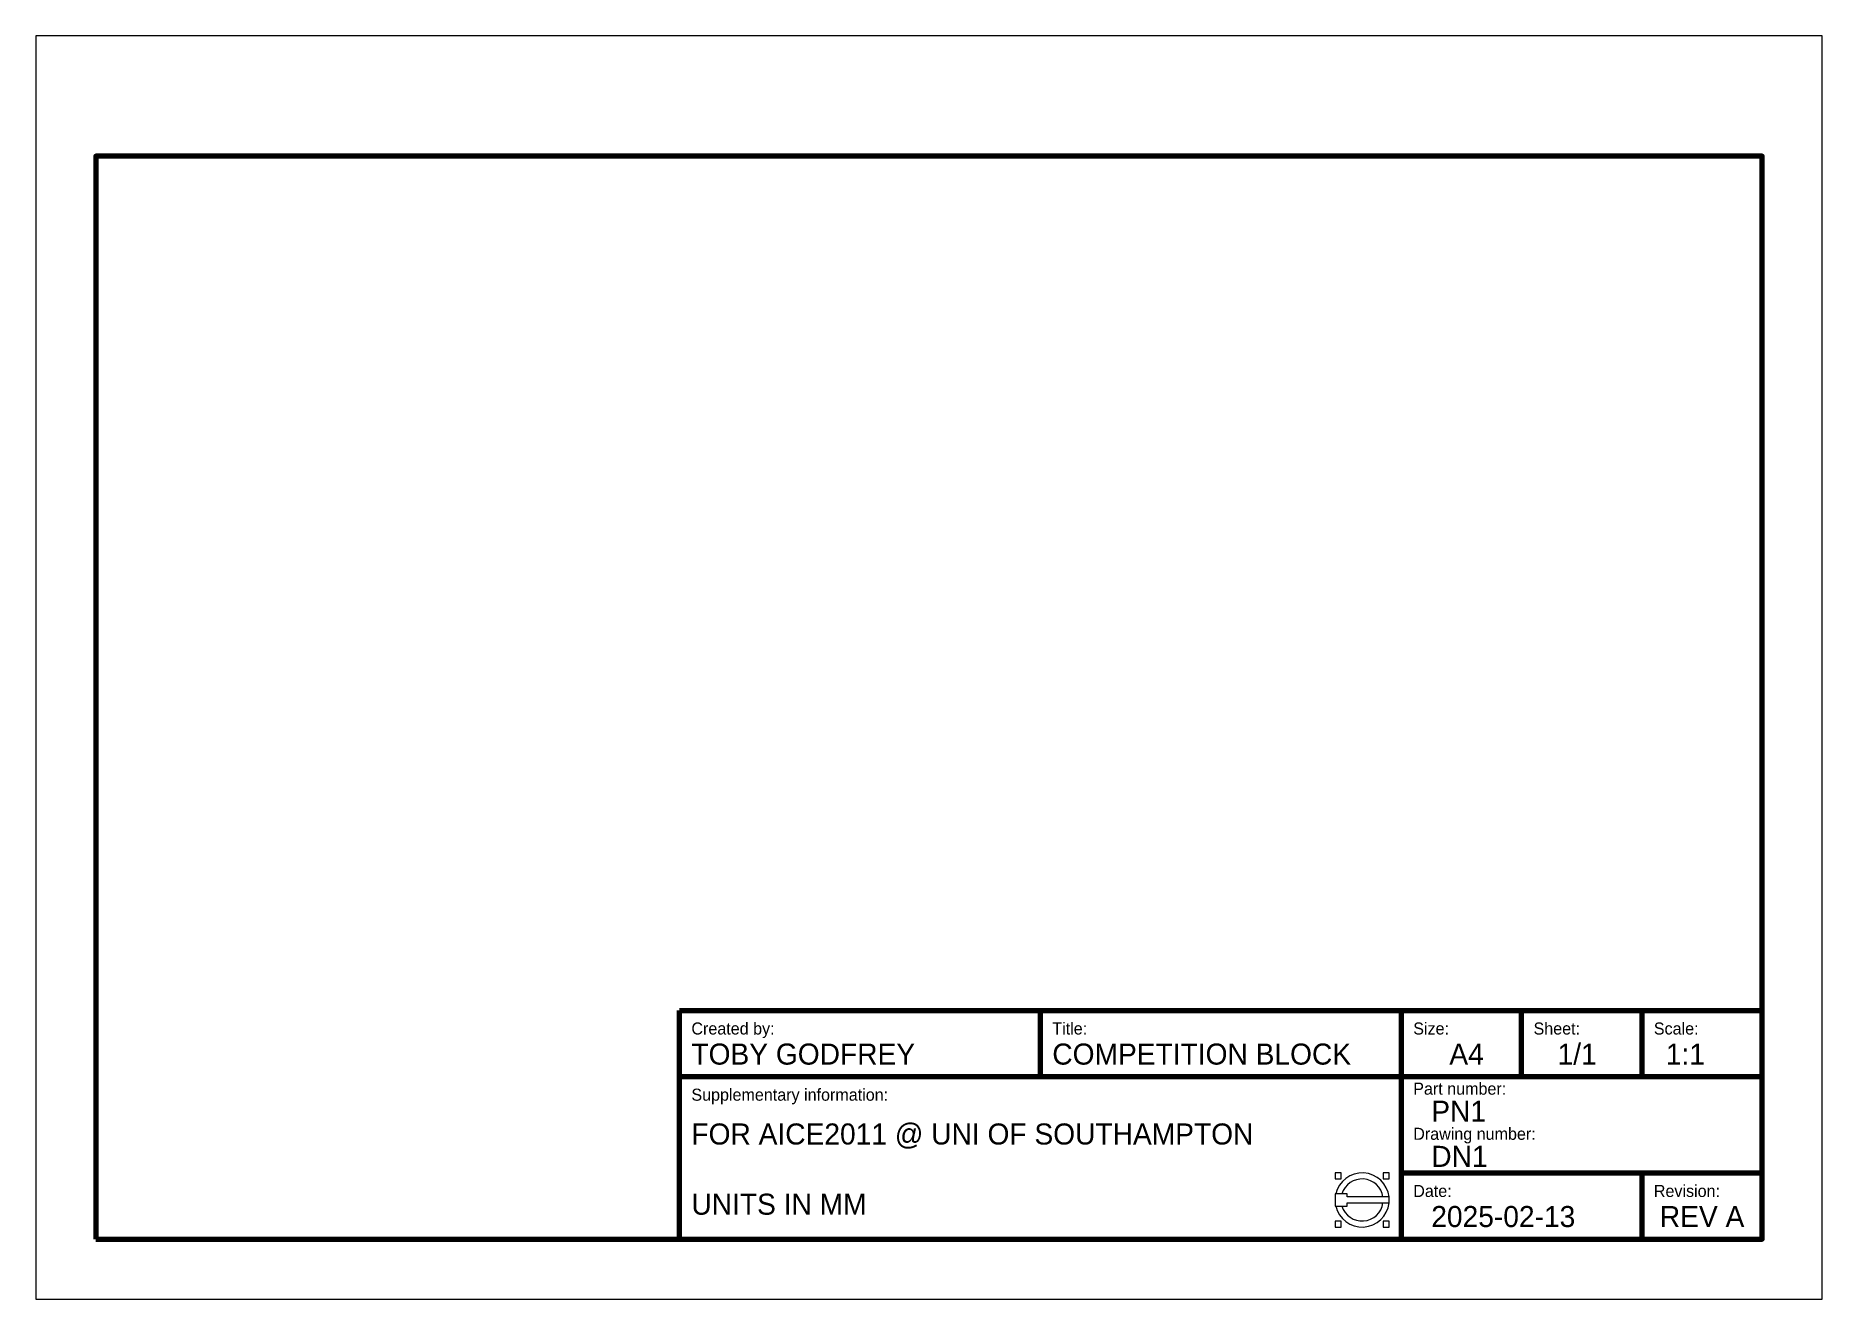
# Model space of a CAD drawing. Header units: millimetres. Extents: x 0 to 297, y 0 to 210.
import ezdxf

# ---------------------------------------------------------------- set-up
doc = ezdxf.new("R2010")
doc.units = ezdxf.units.MM
doc.layers.get('0').update_dxf_attribs({"linetype": 'CONTINUOUS', "lineweight": 70})
doc.layers.add('label', color=7, linetype='CONTINUOUS', lineweight=18)
doc.layers.add('text', color=7, linetype='CONTINUOUS', lineweight=25)
doc.layers.add('paper', color=7, linetype='CONTINUOUS', lineweight=0, plot=False)
doc.styles.add('unicode', font='unicode')

msp = doc.modelspace()

# ---------------------------------------------------------------- linework, layer by layer
for p, q in [((107, 10), (107, 48)), ((107, 48), (287, 48)), ((167, 48), (167, 37)), ((227, 48), (227, 10)), ((247, 37), (247, 48)), ((267, 48), (267, 37)), ((107, 37), (287, 37)), ((227, 21), (287, 21)), ((267, 21), (267, 10))]:
    msp.add_line(p, q)
msp.add_lwpolyline([(10, 10), (287, 10), (287, 190), (10, 190)], close=True)
at = {"layer": 'label'}
for points in [[(216, 20), (217, 20), (217, 21), (216, 21)], [(224, 20), (225, 20), (225, 21), (224, 21)], [(225, 16), (225, 17), (218, 17), (218, 17.5), (216, 17.5), (216, 15.5), (218, 15.5), (218, 16)], [(216, 12), (217, 12), (217, 13), (216, 13)], [(224, 12), (225, 12), (225, 13), (224, 13)]]:
    msp.add_lwpolyline(points, close=True, dxfattribs=at)
for radius, start, end in [(4.5, 6.3778, 167.1636), (3.5, 8.2132, 163.3985), (4.5, 192.8364, 353.6222), (3.5, 196.6015, 351.7868)]:
    msp.add_arc((220.5, 16.5), radius, start, end, dxfattribs=at)
at = {"layer": 'paper'}
msp.add_lwpolyline([(0, 0), (297, 0), (297, 210), (0, 210)], close=True, dxfattribs=at)

# ---------------------------------------------------------------- texts
at = {"layer": 'label', "style": 'unicode'}
for s, p in [('Created by:', (109, 44)), ('Title:', (169, 44)), ('Size:', (229, 44)), ('Sheet:', (249, 44)), ('Scale:', (269, 44)), ('Part number:', (229, 34)), ('Supplementary information:', (109, 33)), ('Drawing number:', (229, 26.5)), ('Date:', (229, 17)), ('Revision:', (269, 17))]:
    msp.add_text(s, height=2, dxfattribs=at).set_placement(p)
at = {"layer": 'text', "style": 'unicode'}
for s, p in [('TOBY GODFREY', (109, 39)), ('COMPETITION BLOCK', (169, 39)), ('A4', (235, 39)), ('1/1', (253, 39)), ('1:1', (271, 39)), ('PN1', (232, 29.5)), ('DN1', (232, 22)), ('2025-02-13', (232, 12)), ('REV A', (270, 12))]:
    msp.add_text(s, height=3.5, dxfattribs=at).set_placement(p)
at = {"layer": 'text', "insert": (109, 14), "char_height": 3.5, "width": 93.5306, "attachment_point": 7, "style": 'unicode'}
msp.add_mtext('\\PFOR AICE2011 @ UNI OF SOUTHAMPTON\\P\\PUNITS IN MM', dxfattribs=at)

doc.saveas('drawing.dxf')
